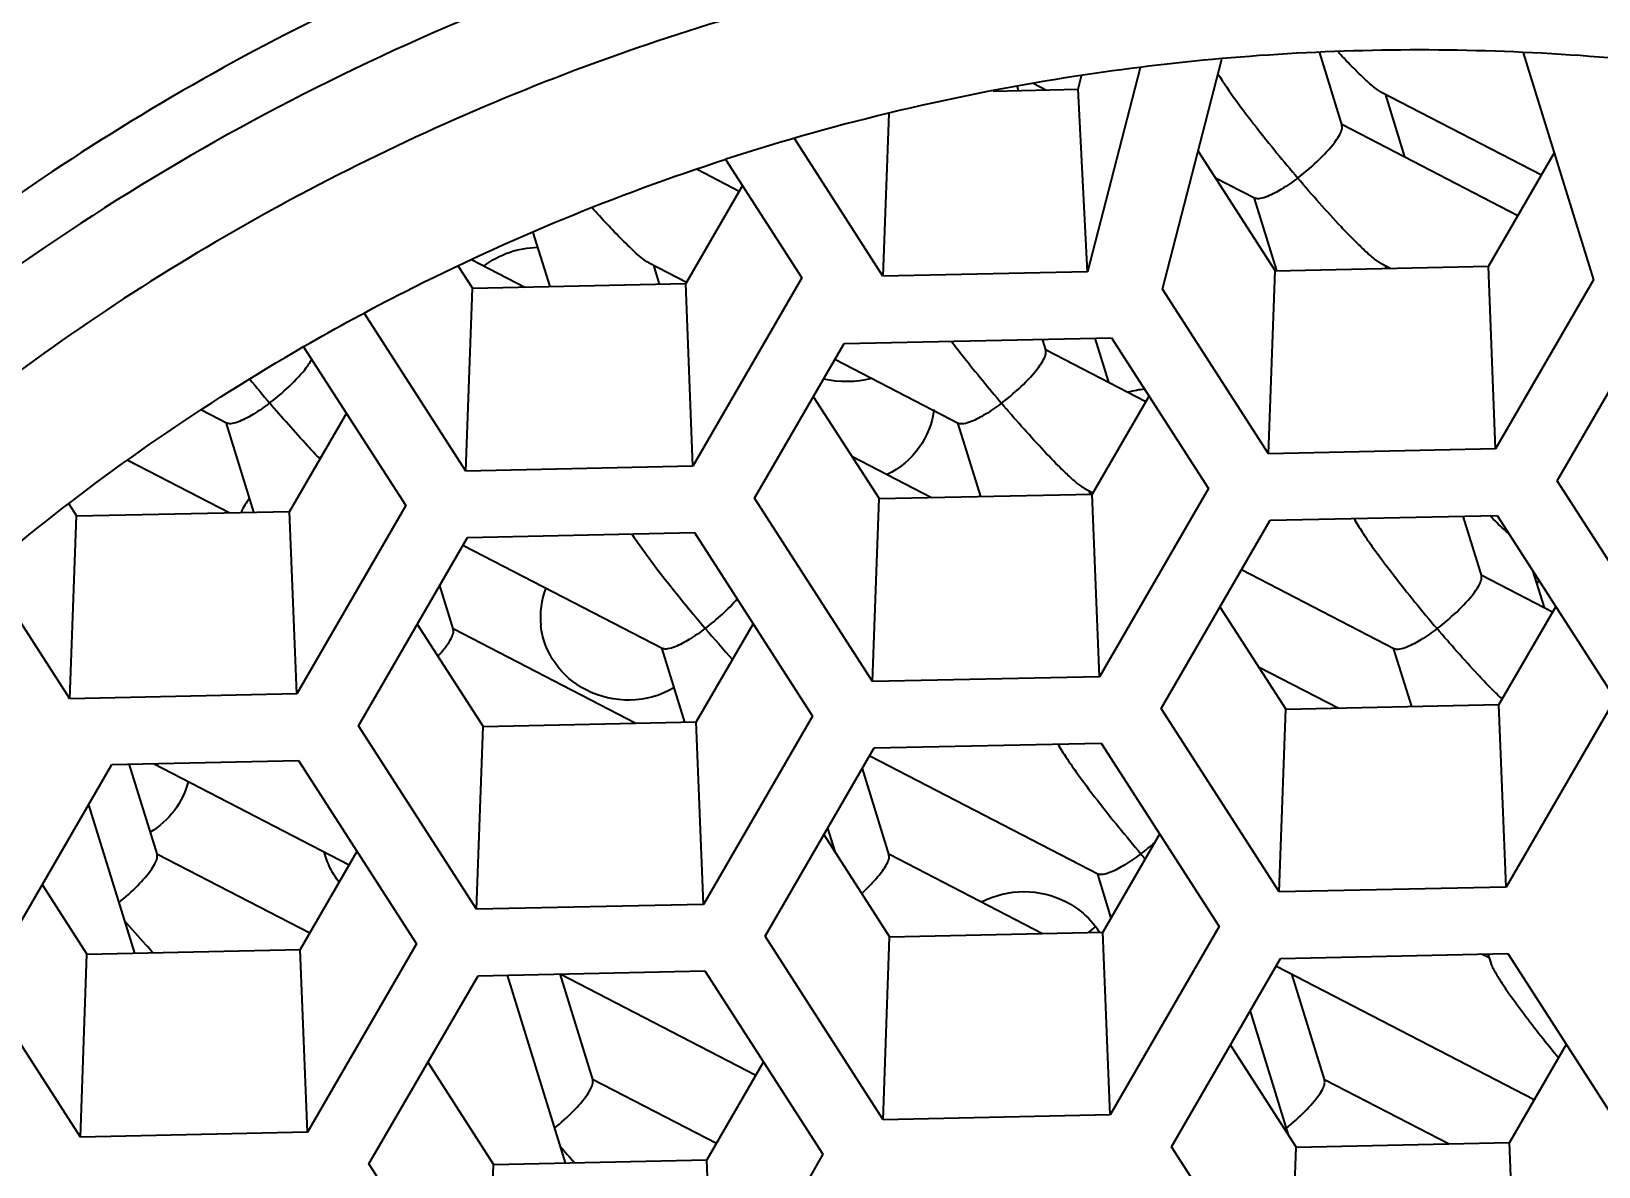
# Model space of a CAD drawing. Header units: millimetres. Extents: x 15137 to 17513, y -10160 to -6800.
# Drawn here: x 16529.253 to 16533.716, y -8260.796 to -8257.563 of the extents above; entities that cross this region are included whole.
import ezdxf

# ---------------------------------------------------------------- set-up
doc = ezdxf.new("R2010")
doc.units = ezdxf.units.MM
doc.styles.add('ARIAL', font='arial.ttf')
doc.dimstyles.get("Standard").update_dxf_attribs({"dimtxt": 15, "dimasz": 15, "dimexe": 0.18, "dimexo": 0.0625, "dimgap": 4, "dimtad": 0, "dimdec": 1, "dimdsep": 46, "dimtxsty": 'ARIAL', "dimcen": 0, "dimclrd": 5, "dimclre": 5, "dimclrt": 5, "dimadec": 0, "dimazin": 0, "dimtfac": 1, "dimtdec": 1, "dimtofl": 0, "dimtmove": 0, "dimatfit": 3, "dimfxl": 1, "dimtolj": 1, "dimtzin": 0, "dimarcsym": 0})

# ---------------------------------------------------------------- blocks, each defined once
blk = doc.blocks.new('*D72')
at = {"color": 5, "lineweight": -2, "transparency": 16777216}
for p, q in [((16473.2387, -8277.1196), (16473.2387, -8173.1643)), ((16593.1752, -8277.6123), (16593.1752, -8173.1643)), ((16488.2387, -8173.3443), (16504.502, -8173.3443)), ((16578.1752, -8173.3443), (16561.9119, -8173.3443))]:
    blk.add_line(p, q, dxfattribs=at)
at = {"color": 5, "transparency": 16777216}
for points in [[(16488.2387, -8170.8443), (16488.2387, -8175.8443), (16473.2387, -8173.3443)], [(16578.1752, -8170.8443), (16578.1752, -8175.8443), (16593.1752, -8173.3443)]]:
    blk.add_solid(points, dxfattribs=at)
at = {"layer": 'Defpoints', "color": 0, "transparency": 16777216}
for p in [(16593.1752, -8173.3443), (16473.2387, -8277.1821), (16593.1752, -8277.6748)]:
    blk.add_point(p, dxfattribs=at)
at = {"color": 5, "transparency": 16777216, "insert": (16533.207, -8173.3443), "char_height": 15, "attachment_point": 5, "style": 'ARIAL'}
blk.add_mtext('\\A1;%%C120', dxfattribs=at)

msp = doc.modelspace()

# ---------------------------------------------------------------- linework, layer by layer
at = {"linetype": 'Continuous'}
for p, q in [((16532.4741, -8258.2971), (16532.6428, -8257.6426)), ((16532.9208, -8257.6241), (16532.985, -8257.8315)), ((16533.5014, -8257.6245), (16533.7013, -8258.2706)), ((16532.2335, -8257.7279), (16532.2434, -8257.6895)), ((16532.4101, -8257.6671), (16532.2604, -8258.2478)), ((16531.9917, -8257.7331), (16532.2335, -8257.7279)), ((16532.0599, -8257.7208), (16532.0633, -8257.7315)), ((16532.1079, -8257.7121), (16532.1422, -8257.7298)), ((16532.2604, -8258.2478), (16532.2335, -8257.7279)), ((16533.0942, -8257.7342), (16533.5529, -8257.9716)), ((16533.1082, -8257.7414), (16533.1637, -8257.9207)), ((16531.6948, -8257.7973), (16531.6781, -8258.2604)), ((16532.9856, -8257.8357), (16532.985, -8257.8315)), ((16532.9863, -8257.8289), (16533.4859, -8258.0874)), ((16531.6781, -8258.2604), (16531.4261, -8257.8687)), ((16531.2308, -8257.9289), (16531.4472, -8258.2653)), ((16532.5754, -8257.9042), (16532.7948, -8258.2454)), ((16533.5894, -8257.9087), (16533.402, -8258.2323)), ((16531.1486, -8257.9557), (16531.2689, -8258.0179)), ((16531.278, -8258.0023), (16531.1163, -8258.2816)), ((16532.6234, -8257.9789), (16532.7379, -8258.0381)), ((16532.7352, -8258.039), (16532.7987, -8258.2442)), ((16530.6812, -8258.1356), (16530.729, -8258.2899)), ((16530.4685, -8258.2315), (16530.5091, -8258.2946)), ((16530.5067, -8258.213), (16530.6582, -8258.2914)), ((16531.0102, -8258.2218), (16531.1183, -8258.2778)), ((16531.0242, -8258.2291), (16531.0409, -8258.2832)), ((16532.7948, -8258.2454), (16533.402, -8258.2323)), ((16533.0942, -8258.2225), (16533.1247, -8258.2383)), ((16533.1082, -8258.2298), (16533.1109, -8258.2386)), ((16533.4224, -8258.7524), (16533.402, -8258.2323)), ((16530.5091, -8258.2946), (16531.1163, -8258.2816)), ((16531.1367, -8258.8017), (16531.1163, -8258.2816)), ((16531.4472, -8258.2653), (16531.1367, -8258.8017)), ((16532.2604, -8258.2478), (16531.6781, -8258.2604)), ((16532.776, -8258.7663), (16532.7948, -8258.2454)), ((16533.7013, -8258.2706), (16533.4224, -8258.7524)), ((16530.4903, -8258.8156), (16530.5091, -8258.2946)), ((16532.776, -8258.7663), (16532.4741, -8258.2971)), ((16530.4903, -8258.8156), (16530.2014, -8258.3665)), ((16533.5979, -8258.8432), (16533.8529, -8258.4027)), ((16530.0284, -8258.4614), (16530.3194, -8258.9139)), ((16531.3122, -8258.8925), (16531.5672, -8258.4519)), ((16531.5672, -8258.4519), (16532.3291, -8258.4355)), ((16532.1313, -8258.4398), (16532.1415, -8258.4728)), ((16532.2814, -8258.4365), (16532.3202, -8258.562)), ((16532.3291, -8258.4355), (16532.6051, -8258.8646)), ((16531.5434, -8258.4978), (16531.8945, -8258.6795)), ((16532.1421, -8258.4771), (16532.1415, -8258.4728)), ((16532.1428, -8258.4702), (16532.4268, -8258.6172)), ((16529.7377, -8258.6412), (16529.8104, -8258.6788)), ((16531.4798, -8258.6028), (16531.667, -8258.8939)), ((16532.4359, -8258.6015), (16532.2742, -8258.8808)), ((16529.8077, -8258.6797), (16529.8858, -8258.9323)), ((16530.1502, -8258.6508), (16529.9885, -8258.9301)), ((16531.8917, -8258.6804), (16531.9558, -8258.8877)), ((16531.5895, -8258.7734), (16531.8161, -8258.8907)), ((16533.4224, -8258.7524), (16532.776, -8258.7663)), ((16529.5278, -8258.7843), (16529.8166, -8258.9338)), ((16531.1367, -8258.8017), (16530.4903, -8258.8156)), ((16532.2507, -8258.8639), (16532.2457, -8258.8609)), ((16532.2507, -8258.8639), (16532.2761, -8258.877)), ((16532.6051, -8258.8646), (16532.2946, -8259.4009)), ((16533.9339, -8259.3656), (16533.5979, -8258.8432)), ((16529.3593, -8258.909), (16529.3813, -8258.9432)), ((16531.6481, -8259.4148), (16531.3122, -8258.8925)), ((16531.6481, -8259.4148), (16531.667, -8258.8939)), ((16531.667, -8258.8939), (16532.2742, -8258.8808)), ((16532.2647, -8258.8711), (16532.2683, -8258.8826)), ((16532.2946, -8259.4009), (16532.2742, -8258.8808)), ((16529.3624, -8259.4641), (16529.3813, -8258.9432)), ((16529.3813, -8258.9432), (16529.9885, -8258.9301)), ((16530.0089, -8259.4502), (16529.9885, -8258.9301)), ((16530.3194, -8258.9139), (16530.0089, -8259.4502)), ((16532.47, -8259.4917), (16532.7805, -8258.9554)), ((16532.7805, -8258.9554), (16533.427, -8258.9415)), ((16533.3291, -8258.9436), (16533.3821, -8259.1148)), ((16533.427, -8258.9415), (16533.763, -8259.4639)), ((16530.4948, -8259.0047), (16531.1413, -8258.9907)), ((16531.1413, -8258.9907), (16531.4773, -8259.5131)), ((16530.1843, -8259.541), (16530.4948, -8259.0047)), ((16530.4832, -8259.027), (16531.051, -8259.3209)), ((16529.3624, -8259.4641), (16529.1263, -8259.097)), ((16532.6992, -8259.096), (16533.135, -8259.3215)), ((16533.3826, -8259.1191), (16533.3821, -8259.1149)), ((16533.3834, -8259.1123), (16533.5847, -8259.2165)), ((16533.5282, -8259.0988), (16533.5607, -8259.2041)), ((16530.4156, -8259.1414), (16530.4545, -8259.2672)), ((16532.6377, -8259.2021), (16532.8249, -8259.4931)), ((16533.5938, -8259.2008), (16533.4321, -8259.4801)), ((16530.352, -8259.2513), (16530.5392, -8259.5424)), ((16530.4551, -8259.2714), (16530.4545, -8259.2672)), ((16530.4559, -8259.2646), (16530.9745, -8259.533)), ((16531.3081, -8259.25), (16531.1464, -8259.5293)), ((16531.0482, -8259.3217), (16531.1127, -8259.53)), ((16533.1322, -8259.3224), (16533.1827, -8259.4854)), ((16532.2946, -8259.4009), (16531.6481, -8259.4148)), ((16532.7474, -8259.3727), (16532.974, -8259.4899)), ((16530.0089, -8259.4502), (16529.3624, -8259.4641)), ((16532.8249, -8259.4931), (16533.4321, -8259.4801)), ((16533.4525, -8260.0002), (16533.4321, -8259.4801)), ((16533.763, -8259.4639), (16533.4525, -8260.0002)), ((16530.5392, -8259.5424), (16531.1464, -8259.5293)), ((16531.1668, -8260.0494), (16531.1464, -8259.5293)), ((16531.4773, -8259.5131), (16531.1668, -8260.0494)), ((16532.806, -8260.0141), (16532.47, -8259.4917)), ((16532.806, -8260.0141), (16532.8249, -8259.4931)), ((16530.5203, -8260.0634), (16530.1843, -8259.541)), ((16530.5203, -8260.0634), (16530.5392, -8259.5424)), ((16531.3422, -8260.1402), (16531.6527, -8259.6039)), ((16531.6527, -8259.6039), (16532.2992, -8259.59)), ((16532.2992, -8259.59), (16532.6352, -8260.1124)), ((16529.1165, -8260.2828), (16529.4824, -8259.6507)), ((16529.4824, -8259.6507), (16530.0135, -8259.6392)), ((16529.531, -8259.6496), (16529.6111, -8259.9085)), ((16529.6006, -8259.6481), (16530.1582, -8259.9367)), ((16530.0135, -8259.6392), (16530.3494, -8260.1616)), ((16531.6188, -8259.6625), (16531.6951, -8259.9092)), ((16531.6411, -8259.6263), (16532.2915, -8259.9629)), ((16529.4158, -8259.7658), (16529.5464, -8260.188)), ((16531.5203, -8259.8326), (16531.5407, -8259.8985)), ((16531.5099, -8259.8506), (16531.6971, -8260.1417)), ((16532.4659, -8259.8493), (16532.3043, -8260.1286)), ((16529.6116, -8259.9128), (16529.6111, -8259.9086)), ((16529.6124, -8259.906), (16530.046, -8260.1304)), ((16530.1802, -8259.8985), (16530.0185, -8260.1778)), ((16531.6957, -8259.9135), (16531.6951, -8259.9092)), ((16531.6964, -8259.9066), (16532.1324, -8260.1323)), ((16532.2887, -8259.9637), (16532.3274, -8260.0886)), ((16529.2842, -8259.9931), (16529.4114, -8260.1909)), ((16533.4525, -8260.0002), (16532.806, -8260.0141)), ((16531.1668, -8260.0494), (16530.5203, -8260.0634)), ((16532.6352, -8260.1124), (16532.3247, -8260.6487)), ((16531.6782, -8260.6626), (16531.3422, -8260.1402)), ((16531.6782, -8260.6626), (16531.6971, -8260.1417)), ((16531.6971, -8260.1417), (16532.3043, -8260.1286)), ((16532.3247, -8260.6487), (16532.3043, -8260.1286)), ((16529.3925, -8260.7119), (16529.4114, -8260.1909)), ((16529.4114, -8260.1909), (16530.0185, -8260.1778)), ((16530.039, -8260.6979), (16530.0185, -8260.1778)), ((16530.3494, -8260.1616), (16530.039, -8260.6979)), ((16532.5001, -8260.7395), (16532.8106, -8260.2032)), ((16532.8106, -8260.2032), (16533.4571, -8260.1892)), ((16533.3846, -8260.1908), (16533.404, -8260.2008)), ((16533.4008, -8260.1904), (16533.4087, -8260.2159)), ((16533.4571, -8260.1892), (16533.7931, -8260.7116)), ((16530.5249, -8260.2524), (16531.1713, -8260.2385)), ((16530.7578, -8260.2474), (16530.8516, -8260.5506)), ((16530.7585, -8260.2474), (16531.316, -8260.5359)), ((16531.1713, -8260.2385), (16531.5073, -8260.7609)), ((16532.799, -8260.2255), (16533.5321, -8260.6049)), ((16532.8417, -8260.2476), (16532.9356, -8260.5512)), ((16529.3925, -8260.7119), (16529.1165, -8260.2828)), ((16530.2144, -8260.7887), (16530.5249, -8260.2524)), ((16530.6077, -8260.2506), (16530.7733, -8260.7858)), ((16532.7234, -8260.3537), (16532.8323, -8260.7056)), ((16532.6678, -8260.4499), (16532.855, -8260.7409)), ((16533.6238, -8260.4485), (16533.4622, -8260.7278)), ((16530.3821, -8260.4991), (16530.5693, -8260.7902)), ((16531.3381, -8260.4978), (16531.1764, -8260.7771)), ((16530.8522, -8260.5548), (16530.8516, -8260.5506)), ((16530.8529, -8260.548), (16531.2039, -8260.7296)), ((16532.9362, -8260.5555), (16532.9356, -8260.5512)), ((16532.937, -8260.5487), (16533.2903, -8260.7315)), ((16533.5293, -8260.6058), (16533.5305, -8260.6097)), ((16532.3247, -8260.6487), (16531.6782, -8260.6626)), ((16530.039, -8260.6979), (16529.3925, -8260.7119)), ((16532.8361, -8261.2619), (16532.5001, -8260.7395)), ((16532.8361, -8261.2619), (16532.855, -8260.7409)), ((16532.855, -8260.7409), (16533.4622, -8260.7278)), ((16533.4826, -8261.2479), (16533.4622, -8260.7278)), ((16530.5693, -8260.7902), (16531.1764, -8260.7771)), ((16531.1969, -8261.2972), (16531.1764, -8260.7771)), ((16531.5073, -8260.7609), (16531.1969, -8261.2972)), ((16530.5504, -8261.3111), (16530.2144, -8260.7887)), ((16530.5504, -8261.3111), (16530.5693, -8260.7902))]:
    msp.add_line(p, q, dxfattribs=at)
for centre, radius, start, end in [((16533.2069, -8264.0723), 6.4561, 87.38439, 95.01392), ((16533.2062, -8264.0564), 6.4402, 95.01979, 98.73156), ((16533.2072, -8264.0581), 6.4419, 83.53802, 87.38128), ((16533.1964, -8264.0011), 6.3841, 98.72013, 107.93729), ((16533.4218, -8255.6528), 4.582, 219.285, 220.3829), ((16532.4487, -8258.8449), 0.2639, 95.4649, 105.845), ((16530.0617, -8259.0337), 0.2344, 142.992, 154.5425), ((16533.3404, -8259.0155), 0.2334, 328.7766, 331.6967), ((16530.9277, -8259.2313), 0.2251, 158.4535, 186.08), ((16534.2637, -8256.6382), 4.0558, 220.3368, 221.992), ((16534.4679, -8258.3937), 1.4839, 224.4914, 225.4383), ((16534.1887, -8258.6773), 1.0859, 225.4357, 226.4854), ((16532.001, -8259.3645), 0.6798, 307.2677, 311.5989), ((16535.8372, -8256.9929), 4.4957, 220.3813, 220.6244), ((16532.0885, -8259.9107), 0.2803, 308.6222, 313.9592), ((16532.0951, -8260.2541), 0.2357, 32.1721, 37.0678), ((16533.5375, -8260.5944), 0.0118, 242.5821, 247.6959), ((16533.694, -8258.1846), 3.8906, 221.0179, 221.9446)]:
    msp.add_arc(centre, radius, start, end, dxfattribs=at)
for points, knots in [([(16470.7774, -8261.9735), (16470.5641, -8257.9955), (16470.9966, -8249.9521), (16474.202, -8238.2876), (16478.8849, -8229.2916), (16483.7031, -8222.7572), (16489.2244, -8216.6837), (16497.3081, -8210.1433), (16506.5672, -8205.3057), (16514.4722, -8202.5449), (16522.6546, -8200.5461), (16528.9933, -8199.9393), (16533.2067, -8199.9393)], [0, 0, 0, 0, 0.121522, 0.243492, 0.366411, 0.428424, 0.490784, 0.616404, 0.743348, 0.807307, 0.871469, 1, 1, 1, 1]), ([(16595.636, -8261.974), (16595.8494, -8257.996), (16595.417, -8249.9524), (16592.2116, -8238.2879), (16587.5287, -8229.2918), (16582.7106, -8222.7574), (16577.1892, -8216.6839), (16569.1055, -8210.1434), (16559.8464, -8205.3058), (16551.9413, -8202.5449), (16543.759, -8200.5461), (16537.4202, -8199.9393), (16533.2067, -8199.9393)], [0, 0, 0, 0, 0.121522, 0.243492, 0.366411, 0.428424, 0.490784, 0.616404, 0.743348, 0.807307, 0.871469, 1, 1, 1, 1]), ([(16470.9909, -8261.6719), (16471.1309, -8257.9091), (16471.9215, -8252.2568), (16474.0876, -8245.0106), (16476.9871, -8237.9686), (16481.9425, -8229.7072), (16488.4409, -8222.535), (16494.4214, -8217.5828), (16500.9073, -8213.1725), (16509.8043, -8208.805), (16521.3004, -8205.5965), (16533.2313, -8204.5164), (16545.1613, -8205.6054), (16556.6548, -8208.8224), (16565.5482, -8213.1965), (16572.0305, -8217.6117), (16578.0068, -8222.5682), (16584.4992, -8229.7453), (16589.4478, -8238.0104), (16592.3414, -8245.0546), (16594.5016, -8252.3025), (16595.2874, -8257.9555), (16595.4243, -8261.7183)], [0, 0, 0, 0, 0.060743, 0.091251, 0.121862, 0.183409, 0.24559, 0.276968, 0.308508, 0.371957, 0.43586, 0.500007, 0.564153, 0.628055, 0.691501, 0.72304, 0.754416, 0.816594, 0.87814, 0.90875, 0.939257, 1, 1, 1, 1]), ([(16564.3814, -8314.3046), (16567.8381, -8312.3932), (16574.3722, -8307.927), (16582.642, -8299.5154), (16589.0314, -8289.7321), (16593.2848, -8278.9518), (16595.2355, -8267.5884), (16594.8055, -8256.0821), (16592.0117, -8244.8791), (16586.9655, -8234.4121), (16579.8659, -8225.082), (16570.9895, -8217.243), (16560.6783, -8211.19), (16549.3265, -8207.1488), (16537.365, -8205.2693), (16525.2455, -8205.6224), (16513.4306, -8208.1913), (16506.0131, -8211.3379), (16502.5065, -8213.2376)], [0, 0, 0, 0, 0.063059, 0.125441, 0.187164, 0.248341, 0.309174, 0.36992, 0.430848, 0.492201, 0.554154, 0.616784, 0.680067, 0.743881, 0.808029, 0.872266, 0.936332, 1, 1, 1, 1]), ([(16473.5598, -8257.8353), (16473.951, -8254.3951), (16475.4098, -8247.5528), (16479.5262, -8237.8736), (16485.4357, -8229.067), (16492.9364, -8221.4308), (16501.7747, -8215.2155), (16511.6562, -8210.6257), (16522.2477, -8207.8103), (16529.5547, -8207.1783), (16533.2067, -8207.1783)], [0, 0, 0, 0, 0.121505, 0.243723, 0.366989, 0.491492, 0.617254, 0.744133, 0.87184, 1, 1, 1, 1]), ([(16533.2067, -8207.1783), (16536.8679, -8207.1783), (16544.1931, -8207.8134), (16554.8094, -8210.6429), (16564.7104, -8215.2551), (16573.5608, -8221.4997), (16581.0638, -8229.1701), (16586.9648, -8238.0136), (16591.061, -8247.7292), (16592.4983, -8254.5937), (16592.877, -8258.0438)], [0, 0, 0, 0, 0.128167, 0.25588, 0.382762, 0.508523, 0.633022, 0.756282, 0.878495, 1, 1, 1, 1]), ([(16510.8462, -8263.6848), (16510.8079, -8262.2803), (16511.0304, -8259.4486), (16512.2478, -8255.359), (16514.2986, -8251.5801), (16517.0992, -8248.2645), (16520.5361, -8245.5417), (16524.4727, -8243.5183), (16528.7511, -8242.272), (16531.722, -8241.9917), (16533.2067, -8241.9917)], [0, 0, 0, 0, 0.121571, 0.243627, 0.366646, 0.490943, 0.616628, 0.743595, 0.871529, 1, 1, 1, 1]), ([(16533.2067, -8241.9917), (16534.6915, -8241.9917), (16537.6624, -8242.272), (16541.9408, -8243.5183), (16545.8774, -8245.5417), (16549.3143, -8248.2645), (16552.1149, -8251.5801), (16554.1657, -8255.359), (16555.3831, -8259.4486), (16555.6055, -8262.2803), (16555.5673, -8263.6848)], [0, 0, 0, 0, 0.128471, 0.256405, 0.383372, 0.509057, 0.633354, 0.756373, 0.878429, 1, 1, 1, 1]), ([(16490.1583, -8251.4075), (16489.6498, -8252.9865), (16488.8254, -8256.2062), (16488.1921, -8261.1449), (16488.1715, -8266.1212), (16488.9598, -8272.7133), (16491.4774, -8280.7399), (16496.7587, -8289.4113), (16504.0084, -8296.6849), (16512.8286, -8302.1699), (16522.7345, -8305.5797), (16529.7177, -8306.35), (16533.2067, -8306.35)], [0, 0, 0, 0, 0.061272, 0.122397, 0.183469, 0.244587, 0.367105, 0.490819, 0.6161, 0.742973, 0.87113, 1, 1, 1, 1]), ([(16533.2067, -8306.35), (16536.6958, -8306.35), (16543.679, -8305.5797), (16553.5849, -8302.1699), (16562.4051, -8296.6849), (16569.6548, -8289.4113), (16574.9361, -8280.7399), (16577.4537, -8272.7132), (16578.242, -8266.1211), (16578.2213, -8261.1448), (16577.5881, -8256.2061), (16576.7636, -8252.9864), (16576.2551, -8251.4074)], [0, 0, 0, 0, 0.12887, 0.257027, 0.3839, 0.509181, 0.632895, 0.755413, 0.816531, 0.877603, 0.938728, 1, 1, 1, 1]), ([(16521.4937, -8263.1847), (16521.4937, -8262.4606), (16521.6455, -8261.0047), (16522.319, -8258.9111), (16523.4116, -8256.9826), (16524.88, -8255.2946), (16526.667, -8253.9109), (16528.7037, -8252.8839), (16530.911, -8252.2519), (16532.4417, -8252.1098), (16533.2067, -8252.1098)], [0, 0, 0, 0, 0.121543, 0.243624, 0.36669, 0.49103, 0.616736, 0.743689, 0.87159, 1, 1, 1, 1]), ([(16533.2067, -8252.1098), (16533.9717, -8252.1098), (16535.5025, -8252.2519), (16537.7098, -8252.8839), (16539.7465, -8253.9109), (16541.5335, -8255.2946), (16543.0019, -8256.9826), (16544.0945, -8258.9111), (16544.7679, -8261.0047), (16544.9197, -8262.4606), (16544.9197, -8263.1847)], [0, 0, 0, 0, 0.12841, 0.256311, 0.383264, 0.50897, 0.63331, 0.756376, 0.878457, 1, 1, 1, 1]), ([(16544.6161, -8262.8143), (16544.5975, -8262.1218), (16544.4171, -8260.7329), (16543.729, -8258.7434), (16542.6489, -8256.9157), (16541.2182, -8255.319), (16539.4896, -8254.0118), (16536.8754, -8252.7181), (16533.2068, -8252.0411), (16529.5381, -8252.7181), (16526.9239, -8254.0118), (16525.1953, -8255.319), (16523.7646, -8256.9157), (16522.6845, -8258.7434), (16521.9964, -8260.7329), (16521.816, -8262.1218), (16521.7974, -8262.8143)], [0, 0, 0, 0, 0.060726, 0.121768, 0.183337, 0.24558, 0.308532, 0.372125, 0.5, 0.627875, 0.691468, 0.754419, 0.816663, 0.878232, 0.939274, 1, 1, 1, 1]), ([(16533.2067, -8282.2199), (16534.936, -8282.2199), (16538.3976, -8281.7966), (16543.2449, -8279.9296), (16547.4367, -8276.9497), (16550.689, -8273.0483), (16552.7798, -8268.4808), (16553.5617, -8263.5524), (16552.9807, -8258.6019), (16551.7139, -8255.5183), (16550.8917, -8254.089)], [0, 0, 0, 0, 0.129111, 0.257343, 0.384053, 0.508966, 0.632277, 0.754615, 0.876882, 1, 1, 1, 1]), ([(16515.0755, -8254.9117), (16514.3447, -8256.3437), (16513.2543, -8259.406), (16512.8903, -8264.2553), (16513.8232, -8269.038), (16515.9916, -8273.4408), (16519.2501, -8277.184), (16523.3877, -8280.034), (16528.137, -8281.8162), (16531.5178, -8282.2199), (16533.2067, -8282.2199)], [0, 0, 0, 0, 0.122878, 0.245062, 0.367446, 0.490869, 0.615895, 0.742673, 0.870915, 1, 1, 1, 1]), ([(16539.9562, -8262.8677), (16539.9381, -8262.5233), (16539.8423, -8261.8348), (16539.5248, -8260.8399), (16539.0418, -8259.9065), (16538.4061, -8259.0595), (16537.6346, -8258.3208), (16536.7477, -8257.7097), (16535.7687, -8257.2419), (16534.723, -8256.9293), (16533.6378, -8256.7801), (16532.5415, -8256.798), (16531.4625, -8256.9827), (16530.4288, -8257.3293), (16529.4674, -8257.8289), (16528.6033, -8258.4688), (16527.8594, -8259.2321), (16527.4546, -8259.8133), (16527.2789, -8260.1168)], [0, 0, 0, 0, 0.060488, 0.121213, 0.182328, 0.243941, 0.30611, 0.368832, 0.432047, 0.495648, 0.559487, 0.623396, 0.687198, 0.750728, 0.813845, 0.876451, 0.9385, 1, 1, 1, 1]), ([(16531.3693, -8257.2267), (16530.946, -8257.3408), (16530.1223, -8257.6482), (16529.0039, -8258.332), (16528.0486, -8259.2108), (16527.5426, -8259.909), (16527.3295, -8260.2771)], [0, 0, 0, 0, 0.253651, 0.505106, 0.753902, 1, 1, 1, 1]), ([(16537.1606, -8258.5058), (16536.7644, -8258.2187), (16535.8998, -8257.7308), (16534.4726, -8257.3007), (16532.98, -8257.1876), (16531.9889, -8257.3285), (16531.5087, -8257.4514)], [0, 0, 0, 0, 0.247754, 0.497804, 0.749008, 1, 1, 1, 1]), ([(16531.5087, -8257.4514), (16531.1897, -8257.533), (16530.5646, -8257.7424), (16529.6867, -8258.1887), (16528.8907, -8258.7563), (16528.4248, -8259.2092), (16528.2119, -8259.4509)], [0, 0, 0, 0, 0.252622, 0.503709, 0.752902, 1, 1, 1, 1]), ([(16533.0942, -8257.7342), (16533.09, -8257.732), (16533.0813, -8257.7259), (16533.0626, -8257.7107), (16533.0374, -8257.6871), (16533.006, -8257.6557), (16532.9847, -8257.6333), (16532.9739, -8257.6218)], [0, 0, 0, 0, 0.085696, 0.192127, 0.439273, 0.712126, 1, 1, 1, 1]), ([(16532.6321, -8257.6838), (16532.6479, -8257.7099), (16532.6837, -8257.7609), (16532.7589, -8257.8603), (16532.8186, -8257.9332), (16532.8591, -8257.9808)], [0, 0, 0, 0, 0.244758, 0.498776, 1, 1, 1, 1]), ([(16532.9697, -8257.8715), (16532.9741, -8257.865), (16532.981, -8257.8539), (16532.9856, -8257.841), (16532.9856, -8257.8357)], [0, 0, 0, 0, 0.596628, 1, 1, 1, 1]), ([(16532.8591, -8257.9808), (16532.8812, -8257.9639), (16532.9206, -8257.9299), (16532.956, -8257.8914), (16532.9697, -8257.8715)], [0, 0, 0, 0, 0.536104, 1, 1, 1, 1]), ([(16530.0282, -8258.4611), (16530.1229, -8258.4064), (16530.5088, -8258.1971), (16530.9168, -8258.0288), (16531.2302, -8257.9274)], [0, 0, 0, 0, 0.249298, 1, 1, 1, 1]), ([(16532.8591, -8257.9808), (16532.8443, -8257.992), (16532.8166, -8258.0113), (16532.7869, -8258.0276), (16532.7728, -8258.0332)], [0, 0, 0, 0, 0.551262, 1, 1, 1, 1]), ([(16533.0942, -8258.2225), (16533.0904, -8258.2205), (16533.0823, -8258.215), (16533.0651, -8258.2012), (16533.0419, -8258.1798), (16533.013, -8258.1512), (16532.9722, -8258.1088), (16532.9205, -8258.052), (16532.8796, -8258.0049), (16532.8591, -8257.9808)], [0, 0, 0, 0, 0.038436, 0.085896, 0.196187, 0.318252, 0.447284, 0.718151, 1, 1, 1, 1]), ([(16531.493, -8320.6003), (16527.3921, -8320.4893), (16521.2393, -8319.7224), (16513.3398, -8317.5285), (16505.7425, -8314.5907), (16496.9096, -8309.5667), (16489.3039, -8302.9012), (16484.1891, -8296.7756), (16479.7886, -8290.2216), (16475.6484, -8281.264), (16473.1084, -8269.7633), (16473.1124, -8261.9168), (16473.535, -8258.0579)], [0, 0, 0, 0, 0.128621, 0.192791, 0.256745, 0.383633, 0.509158, 0.571464, 0.633428, 0.756283, 0.878292, 1, 1, 1, 1]), ([(16532.7728, -8258.0332), (16532.7661, -8258.0359), (16532.755, -8258.0398), (16532.7421, -8258.0403), (16532.7379, -8258.0381)], [0, 0, 0, 0, 0.610516, 1, 1, 1, 1]), ([(16531.0102, -8258.2219), (16531.0045, -8258.2189), (16530.9928, -8258.2102), (16530.9749, -8258.1949), (16530.9554, -8258.1766), (16530.9275, -8258.1491), (16530.8919, -8258.1119), (16530.8636, -8258.0811), (16530.8493, -8258.0651)], [0, 0, 0, 0, 0.085303, 0.193193, 0.313731, 0.442277, 0.714574, 1, 1, 1, 1]), ([(16530.0828, -8320.1683), (16526.0727, -8319.9694), (16520.0702, -8319.0934), (16512.3823, -8316.8021), (16505.0009, -8313.8005), (16496.4369, -8308.7565), (16489.0774, -8302.1473), (16484.1325, -8296.1056), (16479.879, -8289.6569), (16475.8785, -8280.8684), (16473.419, -8269.6073), (16473.4137, -8261.9282), (16473.8162, -8258.1492)], [0, 0, 0, 0, 0.128635, 0.19279, 0.256725, 0.383569, 0.509059, 0.571354, 0.633313, 0.75619, 0.878242, 1, 1, 1, 1]), ([(16513.2677, -8258.1278), (16512.8652, -8259.5589), (16512.4029, -8262.5296), (16512.801, -8267.0183), (16514.0231, -8270.5856), (16515.4863, -8273.2154), (16517.2666, -8275.6841), (16520.0375, -8278.3801), (16523.3603, -8280.396), (16526.2522, -8281.5525), (16529.2745, -8282.393), (16531.6374, -8282.649), (16533.2067, -8282.649)], [0, 0, 0, 0, 0.122048, 0.243995, 0.366571, 0.428397, 0.490582, 0.615931, 0.742833, 0.806876, 0.871163, 1, 1, 1, 1]), ([(16533.2067, -8282.649), (16534.7761, -8282.649), (16537.1389, -8282.393), (16540.1612, -8281.5525), (16543.0532, -8280.3961), (16546.376, -8278.3802), (16549.1468, -8275.6841), (16550.9271, -8273.2155), (16552.3903, -8270.5857), (16553.6124, -8267.0184), (16554.0106, -8262.5298), (16553.5483, -8259.559), (16553.1459, -8258.1279)], [0, 0, 0, 0, 0.128837, 0.193124, 0.257166, 0.384069, 0.509418, 0.571603, 0.633429, 0.756005, 0.877952, 1, 1, 1, 1]), ([(16474.2274, -8258.1828), (16473.8209, -8261.9551), (16473.8206, -8269.622), (16476.2806, -8280.866), (16481.0924, -8291.4049), (16488.0508, -8300.7959), (16496.8622, -8308.6566), (16507.161, -8314.6687), (16518.5179, -8318.5909), (16526.4899, -8319.7074), (16530.4921, -8319.8809)], [0, 0, 0, 0, 0.121821, 0.243933, 0.366866, 0.491007, 0.616541, 0.743419, 0.871379, 1, 1, 1, 1]), ([(16530.542, -8258.2312), (16530.5635, -8258.2147), (16530.6125, -8258.1884), (16530.6671, -8258.1787), (16530.6945, -8258.1782)], [0, 0, 0, 0, 0.497171, 1, 1, 1, 1]), ([(16474.5357, -8258.22), (16474.1243, -8261.9746), (16474.1117, -8269.607), (16476.5451, -8280.8041), (16481.3238, -8291.3018), (16488.244, -8300.6584), (16497.0133, -8308.4917), (16507.2675, -8314.4838), (16518.5781, -8318.3933), (16526.5186, -8319.5061), (16530.5051, -8319.6789)], [0, 0, 0, 0, 0.121789, 0.243869, 0.366776, 0.490906, 0.616444, 0.743343, 0.871338, 1, 1, 1, 1]), ([(16528.9764, -8259.2285), (16529.0564, -8259.1557), (16529.3856, -8258.872), (16529.7456, -8258.6242), (16530.0282, -8258.4611)], [0, 0, 0, 0, 0.249081, 1, 1, 1, 1]), ([(16531.8729, -8258.4453), (16531.8845, -8258.4606), (16531.9309, -8258.5205), (16531.9789, -8258.579), (16532.0156, -8258.6221)], [0, 0, 0, 0, 0.252833, 1, 1, 1, 1]), ([(16530.0422, -8258.5122), (16530.0431, -8258.5109), (16530.0464, -8258.506), (16530.0494, -8258.5009), (16530.0514, -8258.497)], [0, 0, 0, 0, 0.269299, 1, 1, 1, 1]), ([(16532.1262, -8258.5129), (16532.1306, -8258.5064), (16532.1375, -8258.4952), (16532.1421, -8258.4824), (16532.1421, -8258.4771)], [0, 0, 0, 0, 0.596628, 1, 1, 1, 1]), ([(16529.9316, -8258.6214), (16529.9537, -8258.6046), (16529.9931, -8258.5706), (16530.0285, -8258.5321), (16530.0422, -8258.5122)], [0, 0, 0, 0, 0.536104, 1, 1, 1, 1]), ([(16532.0156, -8258.6221), (16532.0378, -8258.6053), (16532.0771, -8258.5712), (16532.1126, -8258.5327), (16532.1262, -8258.5129)], [0, 0, 0, 0, 0.536104, 1, 1, 1, 1]), ([(16529.9316, -8258.6214), (16529.9168, -8258.6327), (16529.8891, -8258.652), (16529.8594, -8258.6683), (16529.8453, -8258.6739)], [0, 0, 0, 0, 0.551262, 1, 1, 1, 1]), ([(16530.0749, -8258.7808), (16530.063, -8258.7685), (16530.0139, -8258.7165), (16529.9668, -8258.6628), (16529.9316, -8258.6214)], [0, 0, 0, 0, 0.239511, 1, 1, 1, 1]), ([(16531.823, -8258.64), (16531.8188, -8258.6786), (16531.789, -8258.7556), (16531.7256, -8258.8079), (16531.6899, -8258.8255)], [0, 0, 0, 0, 0.493726, 1, 1, 1, 1]), ([(16532.0156, -8258.6221), (16532.0008, -8258.6334), (16531.9731, -8258.6526), (16531.9434, -8258.669), (16531.9293, -8258.6746)], [0, 0, 0, 0, 0.551262, 1, 1, 1, 1]), ([(16532.2356, -8258.8537), (16532.2271, -8258.8471), (16532.21, -8258.832), (16532.1744, -8258.7979), (16532.1282, -8258.7496), (16532.072, -8258.6876), (16532.0344, -8258.6443), (16532.0156, -8258.6221)], [0, 0, 0, 0, 0.100323, 0.214217, 0.462761, 0.726721, 1, 1, 1, 1]), ([(16529.8453, -8258.6739), (16529.8386, -8258.6766), (16529.8275, -8258.6805), (16529.8146, -8258.681), (16529.8104, -8258.6788)], [0, 0, 0, 0, 0.610516, 1, 1, 1, 1]), ([(16531.9293, -8258.6746), (16531.9226, -8258.6773), (16531.9115, -8258.6811), (16531.8986, -8258.6816), (16531.8945, -8258.6795)], [0, 0, 0, 0, 0.610516, 1, 1, 1, 1]), ([(16532.2457, -8258.8609), (16532.2449, -8258.8604), (16532.2414, -8258.8581), (16532.2381, -8258.8556), (16532.2356, -8258.8537)], [0, 0, 0, 0, 0.231899, 1, 1, 1, 1]), ([(16533.0195, -8258.9503), (16533.0265, -8258.9635), (16533.0432, -8258.99), (16533.0801, -8259.0433), (16533.1302, -8259.11), (16533.1924, -8259.1881), (16533.2348, -8259.2391), (16533.2561, -8259.2641)], [0, 0, 0, 0, 0.113957, 0.238689, 0.494396, 0.749279, 1, 1, 1, 1]), ([(16533.4597, -8258.9936), (16533.4553, -8258.9898), (16533.437, -8258.9731), (16533.4194, -8258.9556), (16533.4061, -8258.942)], [0, 0, 0, 0, 0.233647, 1, 1, 1, 1]), ([(16530.9631, -8258.9946), (16530.9788, -8259.0181), (16531.0122, -8259.0644), (16531.0814, -8259.1545), (16531.1355, -8259.2204), (16531.1721, -8259.2635)], [0, 0, 0, 0, 0.2494, 0.502145, 1, 1, 1, 1]), ([(16533.3667, -8259.1549), (16533.3712, -8259.1484), (16533.378, -8259.1373), (16533.3826, -8259.1244), (16533.3826, -8259.1191)], [0, 0, 0, 0, 0.596628, 1, 1, 1, 1]), ([(16533.2561, -8259.2641), (16533.2783, -8259.2473), (16533.3176, -8259.2133), (16533.3531, -8259.1748), (16533.3667, -8259.1549)], [0, 0, 0, 0, 0.536104, 1, 1, 1, 1]), ([(16531.1721, -8259.2635), (16531.189, -8259.2506), (16531.2207, -8259.2241), (16531.2498, -8259.1948), (16531.2629, -8259.1796)], [0, 0, 0, 0, 0.514629, 1, 1, 1, 1]), ([(16530.8325, -8259.4386), (16530.7979, -8259.4207), (16530.7366, -8259.3686), (16530.7079, -8259.293), (16530.7038, -8259.2552)], [0, 0, 0, 0, 0.506162, 1, 1, 1, 1]), ([(16531.1721, -8259.2635), (16531.1573, -8259.2747), (16531.1296, -8259.294), (16531.0999, -8259.3103), (16531.0859, -8259.3159)], [0, 0, 0, 0, 0.551262, 1, 1, 1, 1]), ([(16533.2561, -8259.2641), (16533.2413, -8259.2754), (16533.2136, -8259.2946), (16533.1839, -8259.311), (16533.1699, -8259.3166)], [0, 0, 0, 0, 0.551262, 1, 1, 1, 1]), ([(16533.4093, -8259.4336), (16533.3966, -8259.4207), (16533.3441, -8259.3655), (16533.2937, -8259.3083), (16533.2561, -8259.2641)], [0, 0, 0, 0, 0.237983, 1, 1, 1, 1]), ([(16530.4107, -8259.3424), (16530.4135, -8259.3394), (16530.4235, -8259.3281), (16530.433, -8259.3163), (16530.4392, -8259.3072)], [0, 0, 0, 0, 0.271672, 1, 1, 1, 1]), ([(16530.4392, -8259.3072), (16530.4437, -8259.3007), (16530.4505, -8259.2896), (16530.4551, -8259.2767), (16530.4551, -8259.2714)], [0, 0, 0, 0, 0.596628, 1, 1, 1, 1]), ([(16531.0859, -8259.3159), (16531.0791, -8259.3186), (16531.068, -8259.3225), (16531.0551, -8259.323), (16531.051, -8259.3209)], [0, 0, 0, 0, 0.610516, 1, 1, 1, 1]), ([(16533.1699, -8259.3166), (16533.1631, -8259.3193), (16533.152, -8259.3231), (16533.1391, -8259.3237), (16533.135, -8259.3215)], [0, 0, 0, 0, 0.610516, 1, 1, 1, 1]), ([(16531.0827, -8259.4331), (16531.0454, -8259.4545), (16530.9586, -8259.4787), (16530.8707, -8259.4584), (16530.8325, -8259.4386)], [0, 0, 0, 0, 0.499661, 1, 1, 1, 1]), ([(16532.1766, -8259.5926), (16532.1836, -8259.6058), (16532.2004, -8259.6323), (16532.2372, -8259.6855), (16532.2872, -8259.7519), (16532.3491, -8259.8297), (16532.3914, -8259.8805), (16532.4126, -8259.9055)], [0, 0, 0, 0, 0.114414, 0.239181, 0.494748, 0.74945, 1, 1, 1, 1]), ([(16529.6997, -8259.6993), (16529.6924, -8259.7289), (16529.6649, -8259.786), (16529.6178, -8259.8281), (16529.5912, -8259.8441)], [0, 0, 0, 0, 0.494957, 1, 1, 1, 1]), ([(16529.5958, -8259.9486), (16529.6002, -8259.9421), (16529.607, -8259.931), (16529.6116, -8259.9181), (16529.6116, -8259.9128)], [0, 0, 0, 0, 0.596628, 1, 1, 1, 1]), ([(16530.1292, -8259.9864), (16530.1243, -8259.98), (16530.1059, -8259.9536), (16530.0931, -8259.9234), (16530.0873, -8259.9001)], [0, 0, 0, 0, 0.252395, 1, 1, 1, 1]), ([(16531.6798, -8259.9492), (16531.6842, -8259.9428), (16531.6911, -8259.9316), (16531.6957, -8259.9188), (16531.6957, -8259.9135)], [0, 0, 0, 0, 0.596628, 1, 1, 1, 1]), ([(16532.4126, -8259.9055), (16532.3978, -8259.9167), (16532.3701, -8259.936), (16532.3404, -8259.9523), (16532.3264, -8259.958)], [0, 0, 0, 0, 0.551262, 1, 1, 1, 1]), ([(16529.5021, -8260.0445), (16529.5208, -8260.0293), (16529.5541, -8259.9992), (16529.5841, -8259.9656), (16529.5958, -8259.9486)], [0, 0, 0, 0, 0.539198, 1, 1, 1, 1]), ([(16531.6176, -8260.018), (16531.6299, -8260.0067), (16531.6518, -8259.9848), (16531.6717, -8259.961), (16531.6798, -8259.9492)], [0, 0, 0, 0, 0.539725, 1, 1, 1, 1]), ([(16532.3264, -8259.958), (16532.3196, -8259.9607), (16532.3085, -8259.9645), (16532.2956, -8259.965), (16532.2915, -8259.9629)], [0, 0, 0, 0, 0.610516, 1, 1, 1, 1]), ([(16531.9591, -8260.0424), (16531.9957, -8260.0233), (16532.0793, -8260.0029), (16532.163, -8260.0231), (16532.1997, -8260.0421)], [0, 0, 0, 0, 0.49995, 1, 1, 1, 1]), ([(16532.1997, -8260.0421), (16532.2079, -8260.0463), (16532.2393, -8260.0648), (16532.2667, -8260.0903), (16532.2831, -8260.1121)], [0, 0, 0, 0, 0.252665, 1, 1, 1, 1]), ([(16529.5996, -8260.1869), (16529.5929, -8260.1796), (16529.5652, -8260.1497), (16529.5382, -8260.1192), (16529.518, -8260.096)], [0, 0, 0, 0, 0.244423, 1, 1, 1, 1]), ([(16533.4087, -8260.2159), (16533.4091, -8260.2171), (16533.411, -8260.2226), (16533.4135, -8260.2278), (16533.4156, -8260.2318)], [0, 0, 0, 0, 0.21267, 1, 1, 1, 1]), ([(16533.4156, -8260.2318), (16533.421, -8260.2422), (16533.4338, -8260.2633), (16533.4625, -8260.3061), (16533.5019, -8260.36), (16533.5512, -8260.4237), (16533.585, -8260.4656), (16533.602, -8260.4863)], [0, 0, 0, 0, 0.11131, 0.234194, 0.48907, 0.74559, 1, 1, 1, 1]), ([(16527.505, -8260.433), (16527.302, -8260.7837), (16526.9667, -8261.526), (16526.7031, -8262.7148), (16526.6903, -8263.9302), (16526.929, -8265.1241), (16527.4097, -8266.2504), (16528.1131, -8267.2652), (16528.8606, -8267.9846), (16529.5374, -8268.4688), (16530.2646, -8268.8901), (16531.2493, -8269.2859), (16532.2933, -8269.4919), (16533.1421, -8269.5393), (16533.9917, -8269.5079), (16535.0401, -8269.3214), (16536.228, -8268.8701), (16537.3011, -8268.208), (16538.2175, -8267.3606), (16538.7035, -8266.6888), (16538.9085, -8266.3347)], [0, 0, 0, 0, 0.061281, 0.12216, 0.182889, 0.243742, 0.304971, 0.366769, 0.429238, 0.460764, 0.492448, 0.556152, 0.620237, 0.652384, 0.684535, 0.748646, 0.812398, 0.875598, 0.938135, 1, 1, 1, 1]), ([(16530.8363, -8260.5906), (16530.8407, -8260.5841), (16530.8476, -8260.573), (16530.8522, -8260.5601), (16530.8522, -8260.5548)], [0, 0, 0, 0, 0.596628, 1, 1, 1, 1]), ([(16532.9203, -8260.5913), (16532.9248, -8260.5848), (16532.9316, -8260.5736), (16532.9362, -8260.5608), (16532.9362, -8260.5555)], [0, 0, 0, 0, 0.596628, 1, 1, 1, 1]), ([(16530.7426, -8260.6865), (16530.7614, -8260.6713), (16530.7946, -8260.6413), (16530.8246, -8260.6076), (16530.8363, -8260.5906)], [0, 0, 0, 0, 0.539198, 1, 1, 1, 1]), ([(16532.8266, -8260.6872), (16532.8454, -8260.672), (16532.8787, -8260.6419), (16532.9086, -8260.6083), (16532.9203, -8260.5913)], [0, 0, 0, 0, 0.539198, 1, 1, 1, 1])]:
    msp.add_open_spline(points, degree=3, knots=knots, dxfattribs=at)
msp.add_open_spline([(16531.5089, -8258.5526), (16531.5536, -8258.5626), (16531.6018, -8258.562), (16531.6462, -8258.5511)], degree=3, dxfattribs=at)

# ---------------------------------------------------------------- dimensions: what is measured, and where the dimension line sits
dim = msp.add_linear_dim(base=(16593.1752, -8173.3443), p1=(16473.2387, -8277.1821), p2=(16593.1752, -8277.6748), dimstyle='Standard', override={"dimdec": 0, "dimpost": '%%C<>', "dimtfillclr": 7})
dim.commit()
dim.dimension.update_dxf_attribs({"geometry": '*D72', "text_midpoint": (16533.207, -8173.3443)})

doc.saveas('drawing.dxf')
